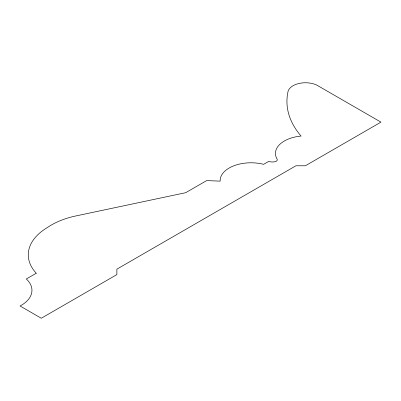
<?xml version="1.0" encoding="UTF-8"?>
<svg xmlns="http://www.w3.org/2000/svg" width="401" height="401" viewBox="0 0 401 401"><rect width="100%" height="100%" fill="white"/><g stroke="black" fill="none" stroke-linecap="round" stroke-linejoin="round"><path stroke-width="0.6" d="M36.25 273.256L26.326 278.986A37.037 21.383 0 0 1 22.626 304.499L20.05 305.988L41.283 318.249L116.871 274.605L116.871 269.156L295.923 165.783L305.361 165.783L380.95 122.14L316.735 85.067A17.699 10.22 0 0 0 288.169 90.957A134.23 77.498 0 0 0 301.076 136.059A30.451 17.579 0 0 0 277.156 159.212A3.659 2.115 0 0 1 274.439 161.829A7.95 4.591 0 0 1 268.665 161.433L263.642 164.33A30.902 17.839 0 0 0 220.149 181.147L206.66 180.59L185.693 192.696L73.894 216.365A68.15 39.343 0 0 0 47.529 227.442A67.98 39.248 0 0 0 36.25 273.256"/></g></svg>
